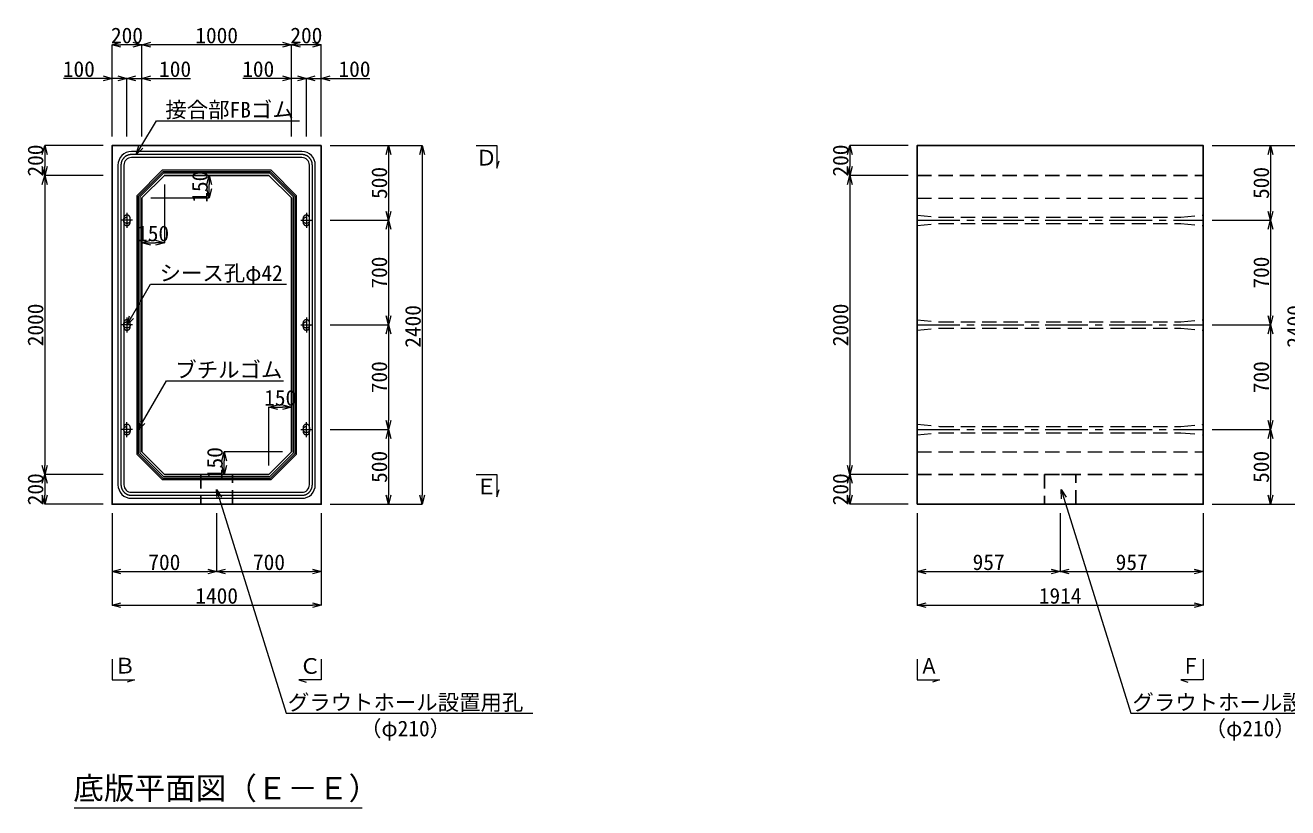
# Model space of a CAD drawing. Header units: millimetres. Extents: x 0 to 126150, y -2000 to 17820.
# Drawn here: x 83660 to 92105, y 4939 to 10175 of the extents above; entities that cross this region are included whole.
import ezdxf
from ezdxf import colors
from ezdxf.entities.mleader import LeaderData, LeaderLine
from ezdxf.enums import TextEntityAlignment as Align
from ezdxf.math import Vec2, Vec3

# ---------------------------------------------------------------- set-up
doc = ezdxf.new("R2010")
doc.units = ezdxf.units.MM
doc.header["$LTSCALE"] = 30
doc.linetypes.add('CENTER2', pattern=[28.575, 19.05, -3.175, 3.175, -3.175])
doc.linetypes.add('HIDDEN2', pattern=[4.7625, 3.175, -1.5875])
for name, color, linetype, lineweight in [('0タイトル', 7, 'Continuous', 13), ('0中心線', 7, 'CENTER2', 5), ('0寸法', 7, 'Continuous', 5), ('0文字', 41, 'Continuous', 5), ('1Pca-BOX', 3, 'Continuous', 25), ('1グラウトホール', 1, 'HIDDEN2', 25), ('1シース・トランペットシース', 4, 'HIDDEN2', 13), ('3FBゴム', 181, 'Continuous', 13), ('3ブチルゴム等', 173, 'Continuous', 13)]:
    doc.layers.add(name, color=color, linetype=linetype, lineweight=lineweight)
doc.styles.get("Standard").update_dxf_attribs({"font": 'MS Gothic.ttf'})
doc.styles.add('寸法文字', font='MS Gothic.ttf')
doc.dimstyles.new('1／30', dxfattribs={"dimscale": 30, "dimtxt": 3.5, "dimasz": 2, "dimexe": 0, "dimexo": 2, "dimgap": 0.3, "dimtad": 1, "dimdec": 0, "dimzin": 1, "dimdsep": 46, "dimtxsty": '寸法文字', "dimblk": 'OPEN30', "dimcen": 2.5, "dimclrd": 256, "dimclre": 256, "dimclrt": 256, "dimadec": 0, "dimazin": 0, "dimtfac": 1, "dimtdec": 0, "dimtmove": 0, "dimatfit": 3, "dimldrblk": 'OPEN30', "dimfxl": 1, "dimlwd": -1, "dimlwe": -1, "dimarcsym": 0})

# ---------------------------------------------------------------- blocks, each defined once
blk = doc.blocks.new('_Open30')
at = {"color": 0, "linetype": 'ByBlock', "lineweight": -2}
for p, q in [((-1, 0.27), (0, 0)), ((0, 0), (-1, -0.27)), ((0, 0), (-1, 0))]:
    blk.add_line(p, q, dxfattribs=at)
blk = doc.blocks.new('*D2')
at = {"layer": '0寸法', "transparency": 16777216}
for p, q in [((85700.1, 9370), (86315.1, 9370)), ((86315.1, 9310), (86315.1, 7030)), ((85700.1, 6970), (86315.1, 6970))]:
    blk.add_line(p, q, dxfattribs=at)
at = {"layer": 'Defpoints', "color": 0, "transparency": 16777216}
for p in [(85640.1, 9370), (85640.1, 6970), (86315.1, 6970)]:
    blk.add_point(p, dxfattribs=at)
at = {"layer": '0寸法', "transparency": 16777216, "xscale": 60, "yscale": 60, "zscale": 60}
for p, rotation in [((86315.1, 9370), 90), ((86315.1, 6970), 270)]:
    blk.add_blockref('_Open30', p, dxfattribs=dict(at, rotation=rotation))
at = {"layer": '0寸法', "transparency": 16777216, "insert": (86253.6, 8160), "char_height": 105, "attachment_point": 5, "rotation": 90, "style": '寸法文字'}
blk.add_mtext('2400', dxfattribs=at)
blk = doc.blocks.new('*D3')
at = {"layer": '0寸法', "transparency": 16777216}
for p, q in [((84180.1, 9370), (83790.1, 9370)), ((83790.1, 9310), (83790.1, 9230)), ((84180.1, 9170), (83790.1, 9170))]:
    blk.add_line(p, q, dxfattribs=at)
at = {"layer": 'Defpoints', "color": 0, "transparency": 16777216}
for p in [(84240.1, 9370), (83790.1, 9170), (84240.1, 9170)]:
    blk.add_point(p, dxfattribs=at)
at = {"layer": '0寸法', "transparency": 16777216, "xscale": 60, "yscale": 60, "zscale": 60}
for p, rotation in [((83790.1, 9370), 90), ((83790.1, 9170), 270)]:
    blk.add_blockref('_Open30', p, dxfattribs=dict(at, rotation=rotation))
at = {"layer": '0寸法', "transparency": 16777216, "insert": (83728.6, 9270), "char_height": 105, "attachment_point": 5, "rotation": 90, "style": '寸法文字'}
blk.add_mtext('200', dxfattribs=at)
blk = doc.blocks.new('*D4')
at = {"layer": '0寸法', "transparency": 16777216}
for p, q in [((84180.1, 9170), (83790.1, 9170)), ((83790.1, 9110), (83790.1, 7230)), ((84180.1, 7170), (83790.1, 7170))]:
    blk.add_line(p, q, dxfattribs=at)
at = {"layer": 'Defpoints', "color": 0, "transparency": 16777216}
for p in [(84240.1, 9170), (83790.1, 7170), (84240.1, 7170)]:
    blk.add_point(p, dxfattribs=at)
at = {"layer": '0寸法', "transparency": 16777216, "xscale": 60, "yscale": 60, "zscale": 60}
for p, rotation in [((83790.1, 9170), 90), ((83790.1, 7170), 270)]:
    blk.add_blockref('_Open30', p, dxfattribs=dict(at, rotation=rotation))
at = {"layer": '0寸法', "transparency": 16777216, "insert": (83728.6, 8170), "char_height": 105, "attachment_point": 5, "rotation": 90, "style": '寸法文字'}
blk.add_mtext('2000', dxfattribs=at)
blk = doc.blocks.new('*D5')
at = {"layer": '0寸法', "transparency": 16777216}
for p, q in [((84180.1, 7170), (83790.1, 7170)), ((83790.1, 7110), (83790.1, 7030)), ((84180.1, 6970), (83790.1, 6970))]:
    blk.add_line(p, q, dxfattribs=at)
at = {"layer": 'Defpoints', "color": 0, "transparency": 16777216}
for p in [(84240.1, 7170), (83790.1, 6970), (84240.1, 6970)]:
    blk.add_point(p, dxfattribs=at)
at = {"layer": '0寸法', "transparency": 16777216, "xscale": 60, "yscale": 60, "zscale": 60}
for p, rotation in [((83790.1, 7170), 90), ((83790.1, 6970), 270)]:
    blk.add_blockref('_Open30', p, dxfattribs=dict(at, rotation=rotation))
at = {"layer": '0寸法', "transparency": 16777216, "insert": (83728.6, 7070), "char_height": 105, "attachment_point": 5, "rotation": 90, "style": '寸法文字'}
blk.add_mtext('200', dxfattribs=at)
blk = doc.blocks.new('*D6')
at = {"layer": '0寸法', "transparency": 16777216}
for p, q in [((85440.1, 9430), (85440.1, 10045)), ((85580.1, 10045), (85500.1, 10045)), ((85640.1, 9430), (85640.1, 10045))]:
    blk.add_line(p, q, dxfattribs=at)
at = {"layer": 'Defpoints', "color": 0, "transparency": 16777216}
for p in [(85440.1, 10045), (85440.1, 9370), (85640.1, 9370)]:
    blk.add_point(p, dxfattribs=at)
at = {"layer": '0寸法', "transparency": 16777216, "xscale": 60, "yscale": 60, "zscale": 60, "rotation": 180}
blk.add_blockref('_Open30', (85440.1, 10045), dxfattribs=at)
at = {"layer": '0寸法', "transparency": 16777216, "xscale": 60, "yscale": 60, "zscale": 60}
blk.add_blockref('_Open30', (85640.1, 10045), dxfattribs=at)
at = {"layer": '0寸法', "transparency": 16777216, "insert": (85540.1, 10106.5), "char_height": 105, "attachment_point": 5, "style": '寸法文字'}
blk.add_mtext('200', dxfattribs=at)
blk = doc.blocks.new('*D7')
at = {"layer": '0寸法', "transparency": 16777216}
for p, q in [((84440.1, 9430), (84440.1, 10045)), ((85380.1, 10045), (84500.1, 10045)), ((85440.1, 9430), (85440.1, 10045))]:
    blk.add_line(p, q, dxfattribs=at)
at = {"layer": 'Defpoints', "color": 0, "transparency": 16777216}
for p in [(84440.1, 10045), (84440.1, 9370), (85440.1, 9370)]:
    blk.add_point(p, dxfattribs=at)
at = {"layer": '0寸法', "transparency": 16777216, "xscale": 60, "yscale": 60, "zscale": 60, "rotation": 180}
blk.add_blockref('_Open30', (84440.1, 10045), dxfattribs=at)
at = {"layer": '0寸法', "transparency": 16777216, "xscale": 60, "yscale": 60, "zscale": 60}
blk.add_blockref('_Open30', (85440.1, 10045), dxfattribs=at)
at = {"layer": '0寸法', "transparency": 16777216, "insert": (84940.1, 10106.5), "char_height": 105, "attachment_point": 5, "style": '寸法文字'}
blk.add_mtext('1000', dxfattribs=at)
blk = doc.blocks.new('*D8')
at = {"layer": '0寸法', "transparency": 16777216}
for p, q in [((84240.1, 9430), (84240.1, 10045)), ((84380.1, 10045), (84300.1, 10045)), ((84440.1, 9430), (84440.1, 10045))]:
    blk.add_line(p, q, dxfattribs=at)
at = {"layer": 'Defpoints', "color": 0, "transparency": 16777216}
for p in [(84240.1, 10045), (84240.1, 9370), (84440.1, 9370)]:
    blk.add_point(p, dxfattribs=at)
at = {"layer": '0寸法', "transparency": 16777216, "xscale": 60, "yscale": 60, "zscale": 60, "rotation": 180}
blk.add_blockref('_Open30', (84240.1, 10045), dxfattribs=at)
at = {"layer": '0寸法', "transparency": 16777216, "xscale": 60, "yscale": 60, "zscale": 60}
blk.add_blockref('_Open30', (84440.1, 10045), dxfattribs=at)
at = {"layer": '0寸法', "transparency": 16777216, "insert": (84340.1, 10106.5), "char_height": 105, "attachment_point": 5, "style": '寸法文字'}
blk.add_mtext('200', dxfattribs=at)
blk = doc.blocks.new('*D9')
at = {"layer": '0寸法', "transparency": 16777216}
for p, q in [((85480.1, 9820), (85420.1, 9820)), ((85540.1, 9430), (85540.1, 9820)), ((85540.1, 9820), (85640.1, 9820)), ((85640.1, 9430), (85640.1, 9820)), ((85700.1, 9820), (85964.1, 9820))]:
    blk.add_line(p, q, dxfattribs=at)
at = {"layer": 'Defpoints', "color": 0, "transparency": 16777216}
for p in [(85540.1, 9820), (85540.1, 9370), (85640.1, 9370)]:
    blk.add_point(p, dxfattribs=at)
at = {"layer": '0寸法', "transparency": 16777216, "xscale": 60, "yscale": 60, "zscale": 60}
blk.add_blockref('_Open30', (85540.1, 9820), dxfattribs=at)
at = {"layer": '0寸法', "transparency": 16777216, "xscale": 60, "yscale": 60, "zscale": 60, "rotation": 180}
blk.add_blockref('_Open30', (85640.1, 9820), dxfattribs=at)
at = {"layer": '0寸法', "transparency": 16777216, "insert": (85862.1, 9881.5), "char_height": 105, "attachment_point": 5, "style": '寸法文字'}
blk.add_mtext('100', dxfattribs=at)
blk = doc.blocks.new('*D10')
at = {"layer": '0寸法', "transparency": 16777216}
for p, q in [((85380.1, 9820), (85116.1, 9820)), ((85440.1, 9430), (85440.1, 9820)), ((85540.1, 9820), (85440.1, 9820)), ((85540.1, 9430), (85540.1, 9820)), ((85600.1, 9820), (85660.1, 9820))]:
    blk.add_line(p, q, dxfattribs=at)
at = {"layer": 'Defpoints', "color": 0, "transparency": 16777216}
for p in [(85440.1, 9820), (85440.1, 9370), (85540.1, 9370)]:
    blk.add_point(p, dxfattribs=at)
at = {"layer": '0寸法', "transparency": 16777216, "xscale": 60, "yscale": 60, "zscale": 60}
blk.add_blockref('_Open30', (85440.1, 9820), dxfattribs=at)
at = {"layer": '0寸法', "transparency": 16777216, "xscale": 60, "yscale": 60, "zscale": 60, "rotation": 180}
blk.add_blockref('_Open30', (85540.1, 9820), dxfattribs=at)
at = {"layer": '0寸法', "transparency": 16777216, "insert": (85218.1, 9881.5), "char_height": 105, "attachment_point": 5, "style": '寸法文字'}
blk.add_mtext('100', dxfattribs=at)
blk = doc.blocks.new('*D11')
at = {"layer": '0寸法', "transparency": 16777216}
for p, q in [((84180.1, 9820), (83916.1, 9820)), ((84240.1, 9430), (84240.1, 9820)), ((84340.1, 9820), (84240.1, 9820)), ((84340.1, 9430), (84340.1, 9820)), ((84400.1, 9820), (84460.1, 9820))]:
    blk.add_line(p, q, dxfattribs=at)
at = {"layer": 'Defpoints', "color": 0, "transparency": 16777216}
for p in [(84340.1, 9820), (84240.1, 9370), (84340.1, 9370)]:
    blk.add_point(p, dxfattribs=at)
at = {"layer": '0寸法', "transparency": 16777216, "xscale": 60, "yscale": 60, "zscale": 60}
blk.add_blockref('_Open30', (84240.1, 9820), dxfattribs=at)
at = {"layer": '0寸法', "transparency": 16777216, "xscale": 60, "yscale": 60, "zscale": 60, "rotation": 180}
blk.add_blockref('_Open30', (84340.1, 9820), dxfattribs=at)
at = {"layer": '0寸法', "transparency": 16777216, "insert": (84018.1, 9881.5), "char_height": 105, "attachment_point": 5, "style": '寸法文字'}
blk.add_mtext('100', dxfattribs=at)
blk = doc.blocks.new('*D12')
at = {"layer": '0寸法', "transparency": 16777216}
for p, q in [((84280.1, 9820), (84220.1, 9820)), ((84340.1, 9430), (84340.1, 9820)), ((84340.1, 9820), (84440.1, 9820)), ((84440.1, 9430), (84440.1, 9820)), ((84500.1, 9820), (84764.1, 9820))]:
    blk.add_line(p, q, dxfattribs=at)
at = {"layer": 'Defpoints', "color": 0, "transparency": 16777216}
for p in [(84440.1, 9820), (84340.1, 9370), (84440.1, 9370)]:
    blk.add_point(p, dxfattribs=at)
at = {"layer": '0寸法', "transparency": 16777216, "xscale": 60, "yscale": 60, "zscale": 60}
blk.add_blockref('_Open30', (84340.1, 9820), dxfattribs=at)
at = {"layer": '0寸法', "transparency": 16777216, "xscale": 60, "yscale": 60, "zscale": 60, "rotation": 180}
blk.add_blockref('_Open30', (84440.1, 9820), dxfattribs=at)
at = {"layer": '0寸法', "transparency": 16777216, "insert": (84662.1, 9881.5), "char_height": 105, "attachment_point": 5, "style": '寸法文字'}
blk.add_mtext('100', dxfattribs=at)
blk = doc.blocks.new('*D13')
at = {"layer": '0寸法', "transparency": 16777216}
for p, q in [((85700.1, 9370), (86090.1, 9370)), ((86090.1, 9310), (86090.1, 8930)), ((85700.1, 8870), (86090.1, 8870))]:
    blk.add_line(p, q, dxfattribs=at)
at = {"layer": 'Defpoints', "color": 0, "transparency": 16777216}
for p in [(85640.1, 9370), (85640.1, 8870), (86090.1, 8870)]:
    blk.add_point(p, dxfattribs=at)
at = {"layer": '0寸法', "transparency": 16777216, "xscale": 60, "yscale": 60, "zscale": 60}
for p, rotation in [((86090.1, 9370), 90), ((86090.1, 8870), 270)]:
    blk.add_blockref('_Open30', p, dxfattribs=dict(at, rotation=rotation))
at = {"layer": '0寸法', "transparency": 16777216, "insert": (86028.6, 9120), "char_height": 105, "attachment_point": 5, "rotation": 90, "style": '寸法文字'}
blk.add_mtext('500', dxfattribs=at)
blk = doc.blocks.new('*D14')
at = {"layer": '0寸法', "transparency": 16777216}
for p, q in [((85700.1, 8870), (86090.1, 8870)), ((86090.1, 8810), (86090.1, 8230)), ((85700.1, 8170), (86090.1, 8170))]:
    blk.add_line(p, q, dxfattribs=at)
at = {"layer": 'Defpoints', "color": 0, "transparency": 16777216}
for p in [(85640.1, 8870), (85640.1, 8170), (86090.1, 8170)]:
    blk.add_point(p, dxfattribs=at)
at = {"layer": '0寸法', "transparency": 16777216, "xscale": 60, "yscale": 60, "zscale": 60}
for p, rotation in [((86090.1, 8870), 90), ((86090.1, 8170), 270)]:
    blk.add_blockref('_Open30', p, dxfattribs=dict(at, rotation=rotation))
at = {"layer": '0寸法', "transparency": 16777216, "insert": (86028.6, 8520), "char_height": 105, "attachment_point": 5, "rotation": 90, "style": '寸法文字'}
blk.add_mtext('700', dxfattribs=at)
blk = doc.blocks.new('*D15')
at = {"layer": '0寸法', "transparency": 16777216}
for p, q in [((85700.1, 8170), (86090.1, 8170)), ((86090.1, 8110), (86090.1, 7530)), ((85700.1, 7470), (86090.1, 7470))]:
    blk.add_line(p, q, dxfattribs=at)
at = {"layer": 'Defpoints', "color": 0, "transparency": 16777216}
for p in [(85640.1, 8170), (85640.1, 7470), (86090.1, 7470)]:
    blk.add_point(p, dxfattribs=at)
at = {"layer": '0寸法', "transparency": 16777216, "xscale": 60, "yscale": 60, "zscale": 60}
for p, rotation in [((86090.1, 8170), 90), ((86090.1, 7470), 270)]:
    blk.add_blockref('_Open30', p, dxfattribs=dict(at, rotation=rotation))
at = {"layer": '0寸法', "transparency": 16777216, "insert": (86028.6, 7820), "char_height": 105, "attachment_point": 5, "rotation": 90, "style": '寸法文字'}
blk.add_mtext('700', dxfattribs=at)
blk = doc.blocks.new('*D1')
at = {"layer": '0寸法', "transparency": 16777216}
for p, q in [((84240.1, 6910), (84240.1, 6295)), ((85640.1, 6910), (85640.1, 6295)), ((84300.1, 6295), (85580.1, 6295))]:
    blk.add_line(p, q, dxfattribs=at)
at = {"layer": 'Defpoints', "color": 0, "transparency": 16777216}
for p in [(84240.1, 6970), (85640.1, 6970), (85640.1, 6295)]:
    blk.add_point(p, dxfattribs=at)
at = {"layer": '0寸法', "transparency": 16777216, "xscale": 60, "yscale": 60, "zscale": 60, "rotation": 180}
blk.add_blockref('_Open30', (84240.1, 6295), dxfattribs=at)
at = {"layer": '0寸法', "transparency": 16777216, "xscale": 60, "yscale": 60, "zscale": 60}
blk.add_blockref('_Open30', (85640.1, 6295), dxfattribs=at)
at = {"layer": '0寸法', "transparency": 16777216, "insert": (84940.1, 6356.5), "char_height": 105, "attachment_point": 5, "style": '寸法文字'}
blk.add_mtext('1400', dxfattribs=at)
blk = doc.blocks.new('*D16')
at = {"layer": '0寸法', "transparency": 16777216}
for p, q in [((84650.1, 9170), (84890.1, 9170)), ((84890.1, 9080), (84890.1, 9110)), ((84500.1, 9020), (84890.1, 9020))]:
    blk.add_line(p, q, dxfattribs=at)
at = {"layer": 'Defpoints', "color": 0, "transparency": 16777216}
for p in [(84590.1, 9170), (84890.1, 9170), (84440.1, 9020)]:
    blk.add_point(p, dxfattribs=at)
at = {"layer": '0寸法', "transparency": 16777216, "xscale": 60, "yscale": 60, "zscale": 60}
for p, rotation in [((84890.1, 9170), 90), ((84890.1, 9020), 270)]:
    blk.add_blockref('_Open30', p, dxfattribs=dict(at, rotation=rotation))
at = {"layer": '0寸法', "transparency": 16777216, "insert": (84828.6, 9095), "char_height": 105, "attachment_point": 5, "rotation": 90, "style": '寸法文字'}
blk.add_mtext('150', dxfattribs=at)
blk = doc.blocks.new('*D17')
at = {"layer": '0寸法', "transparency": 16777216}
for p, q in [((84590.1, 9110), (84590.1, 8720)), ((84440.1, 8960), (84440.1, 8720)), ((84500.1, 8720), (84530.1, 8720))]:
    blk.add_line(p, q, dxfattribs=at)
at = {"layer": 'Defpoints', "color": 0, "transparency": 16777216}
for p in [(84590.1, 9170), (84440.1, 9020), (84590.1, 8720)]:
    blk.add_point(p, dxfattribs=at)
at = {"layer": '0寸法', "transparency": 16777216, "xscale": 60, "yscale": 60, "zscale": 60, "rotation": 180}
blk.add_blockref('_Open30', (84440.1, 8720), dxfattribs=at)
at = {"layer": '0寸法', "transparency": 16777216, "xscale": 60, "yscale": 60, "zscale": 60}
blk.add_blockref('_Open30', (84590.1, 8720), dxfattribs=at)
at = {"layer": '0寸法', "transparency": 16777216, "insert": (84515.1, 8781.5), "char_height": 105, "attachment_point": 5, "style": '寸法文字'}
blk.add_mtext('150', dxfattribs=at)
blk = doc.blocks.new('*D18')
at = {"layer": '0寸法', "transparency": 16777216}
for p, q in [((85290.1, 7230), (85290.1, 7620)), ((85350.1, 7620), (85380.1, 7620)), ((85440.1, 7380), (85440.1, 7620))]:
    blk.add_line(p, q, dxfattribs=at)
at = {"layer": 'Defpoints', "color": 0, "transparency": 16777216}
for p in [(85440.1, 7620), (85440.1, 7320), (85290.1, 7170)]:
    blk.add_point(p, dxfattribs=at)
at = {"layer": '0寸法', "transparency": 16777216, "xscale": 60, "yscale": 60, "zscale": 60, "rotation": 180}
blk.add_blockref('_Open30', (85290.1, 7620), dxfattribs=at)
at = {"layer": '0寸法', "transparency": 16777216, "xscale": 60, "yscale": 60, "zscale": 60}
blk.add_blockref('_Open30', (85440.1, 7620), dxfattribs=at)
at = {"layer": '0寸法', "transparency": 16777216, "insert": (85365.1, 7681.5), "char_height": 105, "attachment_point": 5, "style": '寸法文字'}
blk.add_mtext('150', dxfattribs=at)
blk = doc.blocks.new('*D19')
at = {"layer": '0寸法', "transparency": 16777216}
for p, q in [((85380.1, 7320), (84990.1, 7320)), ((84990.1, 7230), (84990.1, 7260)), ((85230.1, 7170), (84990.1, 7170))]:
    blk.add_line(p, q, dxfattribs=at)
at = {"layer": 'Defpoints', "color": 0, "transparency": 16777216}
for p in [(84990.1, 7320), (85440.1, 7320), (85290.1, 7170)]:
    blk.add_point(p, dxfattribs=at)
at = {"layer": '0寸法', "transparency": 16777216, "xscale": 60, "yscale": 60, "zscale": 60}
for p, rotation in [((84990.1, 7320), 90), ((84990.1, 7170), 270)]:
    blk.add_blockref('_Open30', p, dxfattribs=dict(at, rotation=rotation))
at = {"layer": '0寸法', "transparency": 16777216, "insert": (84928.6, 7245), "char_height": 105, "attachment_point": 5, "rotation": 90, "style": '寸法文字'}
blk.add_mtext('150', dxfattribs=at)
blk = doc.blocks.new('*D29')
at = {"layer": '0寸法', "transparency": 16777216}
for p, q in [((85700.1, 7470), (86090.1, 7470)), ((86090.1, 7410), (86090.1, 7030)), ((85700.1, 6970), (86090.1, 6970))]:
    blk.add_line(p, q, dxfattribs=at)
at = {"layer": 'Defpoints', "color": 0, "transparency": 16777216}
for p in [(85640.1, 7470), (85640.1, 6970), (86090.1, 6970)]:
    blk.add_point(p, dxfattribs=at)
at = {"layer": '0寸法', "transparency": 16777216, "xscale": 60, "yscale": 60, "zscale": 60}
for p, rotation in [((86090.1, 7470), 90), ((86090.1, 6970), 270)]:
    blk.add_blockref('_Open30', p, dxfattribs=dict(at, rotation=rotation))
at = {"layer": '0寸法', "transparency": 16777216, "insert": (86028.6, 7220), "char_height": 105, "attachment_point": 5, "rotation": 90, "style": '寸法文字'}
blk.add_mtext('500', dxfattribs=at)
blk = doc.blocks.new('*D62')
at = {"layer": '0寸法', "transparency": 16777216}
for p, q in [((89565.6, 9370), (89175.6, 9370)), ((89175.6, 9310), (89175.6, 9230)), ((89565.6, 9170), (89175.6, 9170))]:
    blk.add_line(p, q, dxfattribs=at)
at = {"layer": 'Defpoints', "color": 0, "transparency": 16777216}
for p in [(89625.6, 9370), (89175.6, 9170), (89625.6, 9170)]:
    blk.add_point(p, dxfattribs=at)
at = {"layer": '0寸法', "transparency": 16777216, "xscale": 60, "yscale": 60, "zscale": 60}
for p, rotation in [((89175.6, 9370), 90), ((89175.6, 9170), 270)]:
    blk.add_blockref('_Open30', p, dxfattribs=dict(at, rotation=rotation))
at = {"layer": '0寸法', "transparency": 16777216, "insert": (89114.1, 9270), "char_height": 105, "attachment_point": 5, "rotation": 90, "style": '寸法文字'}
blk.add_mtext('200', dxfattribs=at)
blk = doc.blocks.new('*D63')
at = {"layer": '0寸法', "transparency": 16777216}
for p, q in [((89565.6, 9170), (89175.6, 9170)), ((89175.6, 9110), (89175.6, 7230)), ((89565.6, 7170), (89175.6, 7170))]:
    blk.add_line(p, q, dxfattribs=at)
at = {"layer": 'Defpoints', "color": 0, "transparency": 16777216}
for p in [(89625.6, 9170), (89175.6, 7170), (89625.6, 7170)]:
    blk.add_point(p, dxfattribs=at)
at = {"layer": '0寸法', "transparency": 16777216, "xscale": 60, "yscale": 60, "zscale": 60}
for p, rotation in [((89175.6, 9170), 90), ((89175.6, 7170), 270)]:
    blk.add_blockref('_Open30', p, dxfattribs=dict(at, rotation=rotation))
at = {"layer": '0寸法', "transparency": 16777216, "insert": (89114.1, 8170), "char_height": 105, "attachment_point": 5, "rotation": 90, "style": '寸法文字'}
blk.add_mtext('2000', dxfattribs=at)
blk = doc.blocks.new('*D64')
at = {"layer": '0寸法', "transparency": 16777216}
for p, q in [((89565.6, 7170), (89175.6, 7170)), ((89175.6, 7110), (89175.6, 7030)), ((89565.6, 6970), (89175.6, 6970))]:
    blk.add_line(p, q, dxfattribs=at)
at = {"layer": 'Defpoints', "color": 0, "transparency": 16777216}
for p in [(89625.6, 7170), (89175.6, 6970), (89625.6, 6970)]:
    blk.add_point(p, dxfattribs=at)
at = {"layer": '0寸法', "transparency": 16777216, "xscale": 60, "yscale": 60, "zscale": 60}
for p, rotation in [((89175.6, 7170), 90), ((89175.6, 6970), 270)]:
    blk.add_blockref('_Open30', p, dxfattribs=dict(at, rotation=rotation))
at = {"layer": '0寸法', "transparency": 16777216, "insert": (89114.1, 7070), "char_height": 105, "attachment_point": 5, "rotation": 90, "style": '寸法文字'}
blk.add_mtext('200', dxfattribs=at)
blk = doc.blocks.new('*D65')
at = {"layer": '0寸法', "transparency": 16777216}
for p, q in [((89625.6, 6910), (89625.6, 6295)), ((91539.6, 6910), (91539.6, 6295)), ((89685.6, 6295), (91479.6, 6295))]:
    blk.add_line(p, q, dxfattribs=at)
at = {"layer": 'Defpoints', "color": 0, "transparency": 16777216}
for p in [(89625.6, 6970), (91539.6, 6970), (91539.6, 6295)]:
    blk.add_point(p, dxfattribs=at)
at = {"layer": '0寸法', "transparency": 16777216, "xscale": 60, "yscale": 60, "zscale": 60, "rotation": 180}
blk.add_blockref('_Open30', (89625.6, 6295), dxfattribs=at)
at = {"layer": '0寸法', "transparency": 16777216, "xscale": 60, "yscale": 60, "zscale": 60}
blk.add_blockref('_Open30', (91539.6, 6295), dxfattribs=at)
at = {"layer": '0寸法', "transparency": 16777216, "insert": (90582.6, 6356.5), "char_height": 105, "attachment_point": 5, "style": '寸法文字'}
blk.add_mtext('1914', dxfattribs=at)
blk = doc.blocks.new('*D57')
at = {"layer": '0寸法', "transparency": 16777216}
for p, q in [((91599.6, 9370), (92214.6, 9370)), ((92214.6, 9310), (92214.6, 7030)), ((91599.6, 6970), (92214.6, 6970))]:
    blk.add_line(p, q, dxfattribs=at)
at = {"layer": 'Defpoints', "color": 0, "transparency": 16777216}
for p in [(91539.6, 9370), (91539.6, 6970), (92214.6, 6970)]:
    blk.add_point(p, dxfattribs=at)
at = {"layer": '0寸法', "transparency": 16777216, "xscale": 60, "yscale": 60, "zscale": 60}
for p, rotation in [((92214.6, 9370), 90), ((92214.6, 6970), 270)]:
    blk.add_blockref('_Open30', p, dxfattribs=dict(at, rotation=rotation))
at = {"layer": '0寸法', "transparency": 16777216, "insert": (92153.1, 8160), "char_height": 105, "attachment_point": 5, "rotation": 90, "style": '寸法文字'}
blk.add_mtext('2400', dxfattribs=at)
blk = doc.blocks.new('*D58')
at = {"layer": '0寸法', "transparency": 16777216}
for p, q in [((91599.6, 9370), (91989.6, 9370)), ((91989.6, 9310), (91989.6, 8930)), ((91599.6, 8870), (91989.6, 8870))]:
    blk.add_line(p, q, dxfattribs=at)
at = {"layer": 'Defpoints', "color": 0, "transparency": 16777216}
for p in [(91539.6, 9370), (91539.6, 8870), (91989.6, 8870)]:
    blk.add_point(p, dxfattribs=at)
at = {"layer": '0寸法', "transparency": 16777216, "xscale": 60, "yscale": 60, "zscale": 60}
for p, rotation in [((91989.6, 9370), 90), ((91989.6, 8870), 270)]:
    blk.add_blockref('_Open30', p, dxfattribs=dict(at, rotation=rotation))
at = {"layer": '0寸法', "transparency": 16777216, "insert": (91928.1, 9120), "char_height": 105, "attachment_point": 5, "rotation": 90, "style": '寸法文字'}
blk.add_mtext('500', dxfattribs=at)
blk = doc.blocks.new('*D59')
at = {"layer": '0寸法', "transparency": 16777216}
for p, q in [((91599.6, 8870), (91989.6, 8870)), ((91989.6, 8810), (91989.6, 8230)), ((91599.6, 8170), (91989.6, 8170))]:
    blk.add_line(p, q, dxfattribs=at)
at = {"layer": 'Defpoints', "color": 0, "transparency": 16777216}
for p in [(91539.6, 8870), (91539.6, 8170), (91989.6, 8170)]:
    blk.add_point(p, dxfattribs=at)
at = {"layer": '0寸法', "transparency": 16777216, "xscale": 60, "yscale": 60, "zscale": 60}
for p, rotation in [((91989.6, 8870), 90), ((91989.6, 8170), 270)]:
    blk.add_blockref('_Open30', p, dxfattribs=dict(at, rotation=rotation))
at = {"layer": '0寸法', "transparency": 16777216, "insert": (91928.1, 8520), "char_height": 105, "attachment_point": 5, "rotation": 90, "style": '寸法文字'}
blk.add_mtext('700', dxfattribs=at)
blk = doc.blocks.new('*D60')
at = {"layer": '0寸法', "transparency": 16777216}
for p, q in [((91599.6, 8170), (91989.6, 8170)), ((91989.6, 8110), (91989.6, 7530)), ((91599.6, 7470), (91989.6, 7470))]:
    blk.add_line(p, q, dxfattribs=at)
at = {"layer": 'Defpoints', "color": 0, "transparency": 16777216}
for p in [(91539.6, 8170), (91539.6, 7470), (91989.6, 7470)]:
    blk.add_point(p, dxfattribs=at)
at = {"layer": '0寸法', "transparency": 16777216, "xscale": 60, "yscale": 60, "zscale": 60}
for p, rotation in [((91989.6, 8170), 90), ((91989.6, 7470), 270)]:
    blk.add_blockref('_Open30', p, dxfattribs=dict(at, rotation=rotation))
at = {"layer": '0寸法', "transparency": 16777216, "insert": (91928.1, 7820), "char_height": 105, "attachment_point": 5, "rotation": 90, "style": '寸法文字'}
blk.add_mtext('700', dxfattribs=at)
blk = doc.blocks.new('*D61')
at = {"layer": '0寸法', "transparency": 16777216}
for p, q in [((91599.6, 7470), (91989.6, 7470)), ((91989.6, 7410), (91989.6, 7030)), ((91599.6, 6970), (91989.6, 6970))]:
    blk.add_line(p, q, dxfattribs=at)
at = {"layer": 'Defpoints', "color": 0, "transparency": 16777216}
for p in [(91539.6, 7470), (91539.6, 6970), (91989.6, 6970)]:
    blk.add_point(p, dxfattribs=at)
at = {"layer": '0寸法', "transparency": 16777216, "xscale": 60, "yscale": 60, "zscale": 60}
for p, rotation in [((91989.6, 7470), 90), ((91989.6, 6970), 270)]:
    blk.add_blockref('_Open30', p, dxfattribs=dict(at, rotation=rotation))
at = {"layer": '0寸法', "transparency": 16777216, "insert": (91928.1, 7220), "char_height": 105, "attachment_point": 5, "rotation": 90, "style": '寸法文字'}
blk.add_mtext('500', dxfattribs=at)
blk = doc.blocks.new('*D141')
at = {"layer": '0寸法', "transparency": 16777216}
for p, q in [((84240.1, 6910), (84240.1, 6520)), ((84940.1, 6910), (84940.1, 6520)), ((84300.1, 6520), (84880.1, 6520))]:
    blk.add_line(p, q, dxfattribs=at)
at = {"layer": 'Defpoints', "color": 0, "transparency": 16777216}
for p in [(84240.1, 6970), (84940.1, 6970), (84940.1, 6520)]:
    blk.add_point(p, dxfattribs=at)
at = {"layer": '0寸法', "transparency": 16777216, "xscale": 60, "yscale": 60, "zscale": 60, "rotation": 180}
blk.add_blockref('_Open30', (84240.1, 6520), dxfattribs=at)
at = {"layer": '0寸法', "transparency": 16777216, "xscale": 60, "yscale": 60, "zscale": 60}
blk.add_blockref('_Open30', (84940.1, 6520), dxfattribs=at)
at = {"layer": '0寸法', "transparency": 16777216, "insert": (84590.1, 6581.5), "char_height": 105, "attachment_point": 5, "style": '寸法文字'}
blk.add_mtext('700', dxfattribs=at)
blk = doc.blocks.new('*D142')
at = {"layer": '0寸法', "transparency": 16777216}
for p, q in [((84940.1, 6910), (84940.1, 6520)), ((85640.1, 6910), (85640.1, 6520)), ((85000.1, 6520), (85580.1, 6520))]:
    blk.add_line(p, q, dxfattribs=at)
at = {"layer": 'Defpoints', "color": 0, "transparency": 16777216}
for p in [(84940.1, 6970), (85640.1, 6970), (85640.1, 6520)]:
    blk.add_point(p, dxfattribs=at)
at = {"layer": '0寸法', "transparency": 16777216, "xscale": 60, "yscale": 60, "zscale": 60, "rotation": 180}
blk.add_blockref('_Open30', (84940.1, 6520), dxfattribs=at)
at = {"layer": '0寸法', "transparency": 16777216, "xscale": 60, "yscale": 60, "zscale": 60}
blk.add_blockref('_Open30', (85640.1, 6520), dxfattribs=at)
at = {"layer": '0寸法', "transparency": 16777216, "insert": (85290.1, 6581.5), "char_height": 105, "attachment_point": 5, "style": '寸法文字'}
blk.add_mtext('700', dxfattribs=at)
blk = doc.blocks.new('*D144')
at = {"layer": '0寸法', "transparency": 16777216}
for p, q in [((90582.6, 6910), (90582.6, 6520)), ((91539.6, 6910), (91539.6, 6520)), ((90642.6, 6520), (91479.6, 6520))]:
    blk.add_line(p, q, dxfattribs=at)
at = {"layer": 'Defpoints', "color": 0, "transparency": 16777216}
for p in [(90582.6, 6970), (91539.6, 6970), (91539.6, 6520)]:
    blk.add_point(p, dxfattribs=at)
at = {"layer": '0寸法', "transparency": 16777216, "xscale": 60, "yscale": 60, "zscale": 60, "rotation": 180}
blk.add_blockref('_Open30', (90582.6, 6520), dxfattribs=at)
at = {"layer": '0寸法', "transparency": 16777216, "xscale": 60, "yscale": 60, "zscale": 60}
blk.add_blockref('_Open30', (91539.6, 6520), dxfattribs=at)
at = {"layer": '0寸法', "transparency": 16777216, "insert": (91061.1, 6581.5), "char_height": 105, "attachment_point": 5, "style": '寸法文字'}
blk.add_mtext('957', dxfattribs=at)
blk = doc.blocks.new('*D446')
at = {"layer": '0寸法', "transparency": 16777216}
for p, q in [((89625.6, 6910), (89625.6, 6520)), ((90582.6, 6910), (90582.6, 6520)), ((89685.6, 6520), (90522.6, 6520))]:
    blk.add_line(p, q, dxfattribs=at)
at = {"layer": 'Defpoints', "color": 0, "transparency": 16777216}
for p in [(89625.6, 6970), (90582.6, 6970), (90582.6, 6520)]:
    blk.add_point(p, dxfattribs=at)
at = {"layer": '0寸法', "transparency": 16777216, "xscale": 60, "yscale": 60, "zscale": 60, "rotation": 180}
blk.add_blockref('_Open30', (89625.6, 6520), dxfattribs=at)
at = {"layer": '0寸法', "transparency": 16777216, "xscale": 60, "yscale": 60, "zscale": 60}
blk.add_blockref('_Open30', (90582.6, 6520), dxfattribs=at)
at = {"layer": '0寸法', "transparency": 16777216, "insert": (90104.1, 6581.5), "char_height": 105, "attachment_point": 5, "style": '寸法文字'}
blk.add_mtext('957', dxfattribs=at)

msp = doc.modelspace()

# ---------------------------------------------------------------- linework, layer by layer
at = {"layer": '0タイトル'}
msp.add_line((83986, 4939), (85914.1, 4939), dxfattribs=at)
at = {"layer": '0中心線', "lineweight": 9}
for p, q in [((84377.1, 8870), (84303.1, 8870)), ((84340.1, 8920), (84340.1, 8820)), ((85503.1, 8870), (85577.1, 8870)), ((85540.1, 8920), (85540.1, 8820)), ((84340.1, 8220), (84340.1, 8120)), ((85540.1, 8220), (85540.1, 8120)), ((84377.1, 8170), (84303.1, 8170)), ((85503.1, 8170), (85577.1, 8170)), ((84340.1, 7420), (84340.1, 7520)), ((85540.1, 7420), (85540.1, 7520)), ((84377.1, 7470), (84303.1, 7470)), ((85503.1, 7470), (85577.1, 7470))]:
    msp.add_line(p, q, dxfattribs=at)
at = {"layer": '0中心線', "ltscale": 0.5}
for p, q in [((89625.6, 8870), (91539.6, 8870)), ((89625.6, 8170), (91539.6, 8170)), ((89625.6, 7470), (91539.6, 7470))]:
    msp.add_line(p, q, dxfattribs=at)
at = {"layer": '0中心線', "ltscale": 10}
msp.add_lwpolyline([(85510.1, 7030, 0.414214), (85580.1, 7100), (85580.1, 9240, 0.414214), (85510.1, 9310), (84370.1, 9310, 0.414214), (84300.1, 9240), (84300.1, 7100, 0.414214), (84370.1, 7030), (85510.2, 7030)], format="xyb", dxfattribs=at)
at = {"layer": '0中心線', "linetype": 'Continuous'}
msp.add_lwpolyline([(85300.4, 7145), (85465.1, 7309.6), (85465.1, 9030.4), (85300.4, 9195), (84579.7, 9195), (84415.1, 9030.4), (84415.1, 7309.6), (84579.7, 7145)], close=True, dxfattribs=at)
at = {"layer": '0文字'}
for points in [[(86676, 9370), (86815.1, 9370), (86815.1, 9219.4), (86829.7, 9267.9)], [(86676, 7170), (86815.1, 7170), (86815.1, 7019.4), (86829.7, 7067.9)], [(84240.1, 5934.1), (84240.1, 5795), (84390.7, 5795), (84342.2, 5780.3)], [(85640.1, 5934.1), (85640.1, 5795), (85489.5, 5795), (85538, 5780.3)], [(89625.6, 5934.1), (89625.6, 5795), (89776.2, 5795), (89727.7, 5780.3)], [(91539.6, 5934.1), (91539.6, 5795), (91389, 5795), (91437.5, 5780.3)]]:
    msp.add_lwpolyline(points, dxfattribs=at)
at = {"layer": '1Pca-BOX', "linetype": 'HIDDEN2'}
for p, q in [((89625.6, 9170), (91539.6, 9170)), ((89625.6, 7170), (91539.6, 7170))]:
    msp.add_line(p, q, dxfattribs=at)
at = {"layer": '1Pca-BOX', "linetype": 'HIDDEN2', "lineweight": 9}
for p, q in [((89625.6, 9018.6), (91539.6, 9018.6)), ((89625.6, 7320), (91539.6, 7320))]:
    msp.add_line(p, q, dxfattribs=at)
at = {"layer": '1Pca-BOX'}
for points in [[(85640.1, 9370), (85640.1, 6970), (84240.1, 6970), (84240.1, 9370)], [(89625.6, 6970), (91539.6, 6970), (91539.6, 9370), (89625.6, 9370)], [(85440.1, 9020), (85440.1, 7320), (85290.1, 7170), (84590.1, 7170), (84440.1, 7320), (84440.1, 9020), (84590.1, 9170), (85290.1, 9170)]]:
    msp.add_lwpolyline(points, close=True, dxfattribs=at)
at = {"layer": '1グラウトホール'}
for points in [[(84835.1, 6970), (85045.1, 6970), (85045.1, 7170), (84835.1, 7170)], [(90477.6, 6970), (90687.6, 6970), (90687.6, 7170), (90477.6, 7170)]]:
    msp.add_lwpolyline(points, close=True, dxfattribs=at)
at = {"layer": '1シース・トランペットシース', "lineweight": 9}
for p, q in [((84318.1, 8857), (84318.1, 8883)), ((84362.1, 8857), (84362.1, 8883)), ((85518.1, 8857), (85518.1, 8883)), ((85562.1, 8857), (85562.1, 8883)), ((84318.1, 8157), (84318.1, 8183)), ((84362.1, 8157), (84362.1, 8183)), ((85518.1, 8157), (85518.1, 8183)), ((85562.1, 8157), (85562.1, 8183)), ((84318.1, 7483), (84318.1, 7457)), ((84362.1, 7483), (84362.1, 7457)), ((85518.1, 7483), (85518.1, 7457)), ((85562.1, 7483), (85562.1, 7457))]:
    msp.add_line(p, q, dxfattribs=at)
at = {"layer": '1シース・トランペットシース', "linetype": 'HIDDEN2'}
for p, q in [((89625.6, 8905), (89775.6, 8891)), ((89775.6, 8891), (91389.6, 8891)), ((91389.6, 8891), (91539.6, 8905)), ((89625.6, 8835), (89775.6, 8849)), ((89775.6, 8849), (91389.6, 8849)), ((91389.6, 8849), (91539.6, 8835)), ((89625.6, 8205), (89775.6, 8191)), ((91389.6, 8191), (91539.6, 8205)), ((89625.6, 8135), (89775.6, 8149)), ((89775.6, 8191), (91389.6, 8191)), ((89775.6, 8149), (91389.6, 8149)), ((91389.6, 8149), (91539.6, 8135)), ((89625.6, 7505), (89775.6, 7491)), ((89625.6, 7435), (89775.6, 7449)), ((89775.6, 7491), (91389.6, 7491)), ((89775.6, 7449), (91389.6, 7449)), ((91389.6, 7491), (91539.6, 7505)), ((91389.6, 7449), (91539.6, 7435))]:
    msp.add_line(p, q, dxfattribs=at)
at = {"layer": '1シース・トランペットシース', "lineweight": 9}
for centre in [(84340.1, 8870), (85540.1, 8870), (84340.1, 8170), (85540.1, 8170), (84340.1, 7470), (85540.1, 7470)]:
    msp.add_circle(centre, 21, dxfattribs=at)
for centre, start, end in [((84340.1, 8883), 0, 180), ((85540.1, 8883), 0, 180), ((84340.1, 8857), 180, 0), ((85540.1, 8857), 180, 0), ((84340.1, 8183), 0, 180), ((85540.1, 8183), 0, 180), ((84340.1, 8157), 180, 0), ((85540.1, 8157), 180, 0), ((84340.1, 7483), 0, 180), ((84340.1, 7457), 180, 0), ((85540.1, 7483), 0, 180), ((85540.1, 7457), 180, 0)]:
    msp.add_arc(centre, 22, start, end, dxfattribs=at)
at = {"layer": '3FBゴム'}
for points in [[(84370.1, 9330, 0.414214), (84280.1, 9240), (84280.1, 7100, 0.414214), (84370.1, 7010), (85510.1, 7010, 0.414214), (85600.1, 7100), (85600.1, 9240, 0.414214), (85510.1, 9330)], [(84320.1, 7100, 0.414214), (84370.1, 7050), (85510.1, 7050, 0.414214), (85560.1, 7100), (85560.1, 9240, 0.414214), (85510.1, 9290), (84370.1, 9290, 0.414214), (84320.1, 9240)]]:
    msp.add_lwpolyline(points, format="xyb", close=True, dxfattribs=at)
at = {"layer": '3ブチルゴム等', "linetype": 'Continuous'}
for points in [[(85475.1, 9034.5), (85304.6, 9205), (84575.6, 9205), (84405.1, 9034.5), (84405.1, 7305.5), (84575.6, 7135), (85304.6, 7135), (85475.1, 7305.5)], [(84583.9, 7155), (85296.3, 7155), (85455.1, 7313.8), (85455.1, 9026.2), (85296.3, 9185), (84583.9, 9185), (84425.1, 9026.2), (84425.1, 7313.8)]]:
    msp.add_lwpolyline(points, close=True, dxfattribs=at)

# ---------------------------------------------------------------- texts
at = {"layer": '0タイトル'}
msp.add_text('底版平面図（Ｅ－Ｅ）', height=150, dxfattribs=at).set_placement((85004.3, 4949.5), align=Align.BOTTOM_CENTER)
at = {"layer": '0文字', "style": '寸法文字'}
for s, p in [('Ｄ', (86672.4, 9236.4)), ('Ｅ', (86672.4, 7036.4)), ('Ｂ', (84254.5, 5837.4)), ('Ｃ', (85493.7, 5835.3))]:
    msp.add_text(s, height=105, dxfattribs=at).set_placement(p)
at = {"layer": '0文字', "width": 0.9}
for s, p in [('Ａ', (89641, 5835.3)), ('Ｆ', (91391.6, 5835.3))]:
    msp.add_text(s, height=105, dxfattribs=at).set_placement(p)

# ---------------------------------------------------------------- dimensions: what is measured, and where the dimension line sits
at = {"layer": '0寸法'}
for base, p1, p2, picture, middle in [((84240.1, 10045), (84440.1, 9370), (84240.1, 9370), '*D8', (84340.1, 10045)), ((85440.1, 10045), (85640.1, 9370), (85440.1, 9370), '*D6', (85540.1, 10045)), ((84340.1, 9820), (84240.1, 9370), (84340.1, 9370), '*D11', (84018.1, 9820)), ((85540.1, 9820), (85640.1, 9370), (85540.1, 9370), '*D9', (85862.1, 9820)), ((84590.1, 8720), (84440.1, 9020), (84590.1, 9170), '*D17', (84515.1, 8720)), ((85440.1, 7620), (85290.1, 7170), (85440.1, 7320), '*D18', (85365.1, 7620))]:
    dim = msp.add_linear_dim(base=base, p1=p1, p2=p2, dimstyle='1／30', dxfattribs=at)
    dim.commit()
    dim.dimension.update_dxf_attribs({"geometry": picture, "text_midpoint": middle, "dimtype": 160})
for base, p1, p2, picture, middle in [((84440.1, 10045), (85440.1, 9370), (84440.1, 9370), '*D7', (84940.1, 10106.5)), ((84440.1, 9820), (84340.1, 9370), (84440.1, 9370), '*D12', (84662.1, 9881.5)), ((85440.1, 9820), (85540.1, 9370), (85440.1, 9370), '*D10', (85218.1, 9881.5)), ((85640.1, 6295), (84240.1, 6970), (85640.1, 6970), '*D1', (84940.1, 6356.5)), ((84940.1, 6520), (84240.1, 6970), (84940.1, 6970), '*D141', (84590.1, 6581.5)), ((85640.1, 6520), (84940.1, 6970), (85640.1, 6970), '*D142', (85290.1, 6581.5)), ((90582.6, 6520), (89625.6, 6970), (90582.6, 6970), '*D446', (90104.1, 6581.5)), ((91539.6, 6520), (90582.6, 6970), (91539.6, 6970), '*D144', (91061.1, 6581.5))]:
    dim = msp.add_linear_dim(base=base, p1=p1, p2=p2, dimstyle='1／30', dxfattribs=at)
    dim.commit()
    dim.dimension.update_dxf_attribs({"geometry": picture, "text_midpoint": middle})
for base, p1, p2, picture, middle in [((83790.1, 9170), (84240.1, 9370), (84240.1, 9170), '*D3', (83790.1, 9270)), ((89175.6, 9170), (89625.6, 9370), (89625.6, 9170), '*D62', (89175.6, 9270)), ((86315.1, 6970), (85640.1, 9370), (85640.1, 6970), '*D2', (86315.1, 8160)), ((92214.6, 6970), (91539.6, 9370), (91539.6, 6970), '*D57', (92214.6, 8160)), ((84890.1, 9170), (84440.1, 9020), (84590.1, 9170), '*D16', (84890.1, 9095)), ((84990.1, 7320), (85290.1, 7170), (85440.1, 7320), '*D19', (84990.1, 7245)), ((83790.1, 6970), (84240.1, 7170), (84240.1, 6970), '*D5', (83790.1, 7070)), ((89175.6, 6970), (89625.6, 7170), (89625.6, 6970), '*D64', (89175.6, 7070))]:
    dim = msp.add_linear_dim(base=base, p1=p1, p2=p2, angle=90, dimstyle='1／30', dxfattribs=at)
    dim.commit()
    dim.dimension.update_dxf_attribs({"geometry": picture, "text_midpoint": middle, "dimtype": 160})
for base, p1, p2, angle, picture, middle in [((86090.1, 8870), (85640.1, 9370), (85640.1, 8870), 90, '*D13', (86028.6, 9120)), ((91989.6, 8870), (91539.6, 9370), (91539.6, 8870), 90, '*D58', (91928.1, 9120)), ((83790.1, 7170), (84240.1, 9170), (84240.1, 7170), 90, '*D4', (83728.6, 8170)), ((89175.6, 7170), (89625.6, 9170), (89625.6, 7170), 90, '*D63', (89114.1, 8170)), ((86090.1, 8170), (85640.1, 8870), (85640.1, 8170), 90, '*D14', (86028.6, 8520)), ((91989.6, 8170), (91539.6, 8870), (91539.6, 8170), 90, '*D59', (91928.1, 8520)), ((86090.1, 7470), (85640.1, 8170), (85640.1, 7470), 90, '*D15', (86028.6, 7820)), ((91989.6, 7470), (91539.6, 8170), (91539.6, 7470), 90, '*D60', (91928.1, 7820)), ((86090.1, 6970), (85640.1, 7470), (85640.1, 6970), 90, '*D29', (86028.6, 7220)), ((91989.6, 6970), (91539.6, 7470), (91539.6, 6970), 90, '*D61', (91928.1, 7220)), ((91539.6, 6295), (89625.6, 6970), (91539.6, 6970), 180, '*D65', (90582.6, 6356.5))]:
    dim = msp.add_linear_dim(base=base, p1=p1, p2=p2, angle=angle, dimstyle='1／30', dxfattribs=at)
    dim.commit()
    dim.dimension.update_dxf_attribs({"geometry": picture, "text_midpoint": middle})

# ---------------------------------------------------------------- leaders
at = {"layer": '0文字'}
ml = msp.add_multileader_mtext('Standard', dxfattribs=at)
ml.set_content('接合部FBゴム', color=256, style='寸法文字')
ml.set_leader_properties(color=256, linetype='ByLayer', lineweight=-1)
ml.set_arrow_properties(name='OPEN30')
ml.build(insert=Vec2(0, 0))
ml.multileader.update_dxf_attribs({"text_left_attachment_type": 6, "text_right_attachment_type": 5, "dogleg_length": 0, "arrow_head_size": 60, "scale": 30})
ctx = ml.context
ctx.base_point, ctx.scale, ctx.char_height, ctx.arrow_head_size, ctx.landing_gap_size, ctx.plane_origin = Vec3(84536.7, 9536.7), 30, 105, 60, 60, Vec3(84402.6, 9310)
ctx.left_attachment, ctx.right_attachment = 6, 5
notes = []
notes.append((ctx, [(0, (1, 1, 0), (84536.7, 9536.7), (1, 0), 0, [(0, [(84402.6, 9310)], 0, [])])]))
ctx.mtext.insert, ctx.mtext.flow_direction = Vec3(84596.7, 9662.7), 5
ml = msp.add_multileader_mtext('Standard', dxfattribs=at)
ml.set_content('シース孔φ42', color=256, style='寸法文字')
ml.set_leader_properties(color=256, linetype='ByLayer', lineweight=-1)
ml.set_arrow_properties(name='OPEN30')
ml.build(insert=Vec2(0, 0))
ml.multileader.update_dxf_attribs({"text_left_attachment_type": 6, "text_right_attachment_type": 5, "dogleg_length": 0, "arrow_head_size": 60, "scale": 30})
ctx = ml.context
ctx.base_point, ctx.scale, ctx.char_height, ctx.arrow_head_size, ctx.landing_gap_size, ctx.plane_origin = Vec3(84498.2, 8443.8), 30, 105, 60, 60, Vec3(84340.1, 8630)
ctx.left_attachment, ctx.right_attachment = 6, 5
notes.append((ctx, [(0, (1, 1, 0), (84498.2, 8443.8), (1, 0), 0, [(0, [(84340.1, 8170)], 0, [])])]))
ctx.mtext.insert, ctx.mtext.flow_direction = Vec3(84558.2, 8569.8), 5
ml = msp.add_multileader_mtext('Standard', dxfattribs=at)
ml.set_content('ブチルゴム', color=256, style='寸法文字')
ml.set_leader_properties(color=256, linetype='ByLayer', lineweight=-1)
ml.set_arrow_properties(name='OPEN30')
ml.build(insert=Vec2(0, 0))
ml.multileader.update_dxf_attribs({"text_left_attachment_type": 6, "text_right_attachment_type": 5, "dogleg_length": 0, "arrow_head_size": 60, "scale": 30})
ctx = ml.context
ctx.base_point, ctx.scale, ctx.char_height, ctx.arrow_head_size, ctx.landing_gap_size, ctx.plane_origin = Vec3(84603.6, 7796.5), 30, 105, 60, 60, Vec3(84415.1, 7470)
ctx.left_attachment, ctx.right_attachment = 6, 5
notes.append((ctx, [(0, (1, 1, 0), (84603.6, 7796.5), (1, 0), 0, [(0, [(84415.1, 7466.8)], 0, [])])]))
ctx.mtext.insert, ctx.mtext.flow_direction = Vec3(84663.6, 7922.5), 5
ml = msp.add_multileader_mtext('Standard', dxfattribs=at)
ml.set_content('グラウトホール設置用孔\\P（φ210）', color=256, style='寸法文字')
ml.set_leader_properties(color=256, linetype='ByLayer', lineweight=-1)
ml.set_arrow_properties(name='OPEN30')
ml.build(insert=Vec2(0, 0))
ml.multileader.update_dxf_attribs({"text_left_attachment_type": 6, "text_right_attachment_type": 5, "dogleg_length": 0, "arrow_head_size": 60, "scale": 30})
ctx = ml.context
ctx.base_point, ctx.scale, ctx.char_height, ctx.arrow_head_size, ctx.landing_gap_size, ctx.plane_origin = Vec3(85404.5, 5571), 30, 105, 60, 60, Vec3(84980.4, 6939.1)
ctx.left_attachment, ctx.right_attachment, ctx.text_align_type = 6, 5, 1
notes.append((ctx, [(0, (1, 1, 0), (85404.5, 5571), (1, 0), 0, [(0, [(84940.1, 7069.1)], 0, [])])]))
ctx.mtext.insert, ctx.mtext.alignment, ctx.mtext.flow_direction = Vec3(86203.8, 5697), 2, 5
ml = msp.add_multileader_mtext('Standard', dxfattribs=at)
ml.set_content('グラウトホール設置用孔\\P（φ210）', color=256, style='寸法文字')
ml.set_leader_properties(color=256, linetype='ByLayer', lineweight=-1)
ml.set_arrow_properties(name='OPEN30')
ml.build(insert=Vec2(0, 0))
ml.multileader.update_dxf_attribs({"text_left_attachment_type": 6, "text_right_attachment_type": 5, "dogleg_length": 0, "arrow_head_size": 60, "scale": 30})
ctx = ml.context
ctx.base_point, ctx.scale, ctx.char_height, ctx.arrow_head_size, ctx.landing_gap_size, ctx.plane_origin = Vec3(91054.6, 5571), 30, 105, 60, 60, Vec3(90630.4, 6939.1)
ctx.left_attachment, ctx.right_attachment, ctx.text_align_type = 6, 5, 1
notes.append((ctx, [(0, (1, 1, 0), (91054.6, 5571), (1, 0), 0, [(0, [(90590.1, 7069.1)], 0, [])])]))
ctx.mtext.insert, ctx.mtext.alignment, ctx.mtext.flow_direction = Vec3(91853.8, 5697), 2, 5
for ctx, leaders in notes:
    for number, flags, end, landing, length, lines in leaders:
        leader = LeaderData()
        leader.index, (leader.has_last_leader_line, leader.has_dogleg_vector, leader.attachment_direction) = number, flags
        leader.last_leader_point, leader.dogleg_vector, leader.dogleg_length = Vec3(end), Vec3(landing), length
        for number, points, colour, breaks in lines:
            line = LeaderLine()
            line.index, line.vertices, line.color, line.breaks = number, Vec3.list(points), colors.encode_raw_color(colour), breaks
            leader.lines.append(line)
        ctx.leaders.append(leader)

doc.saveas('drawing.dxf')
